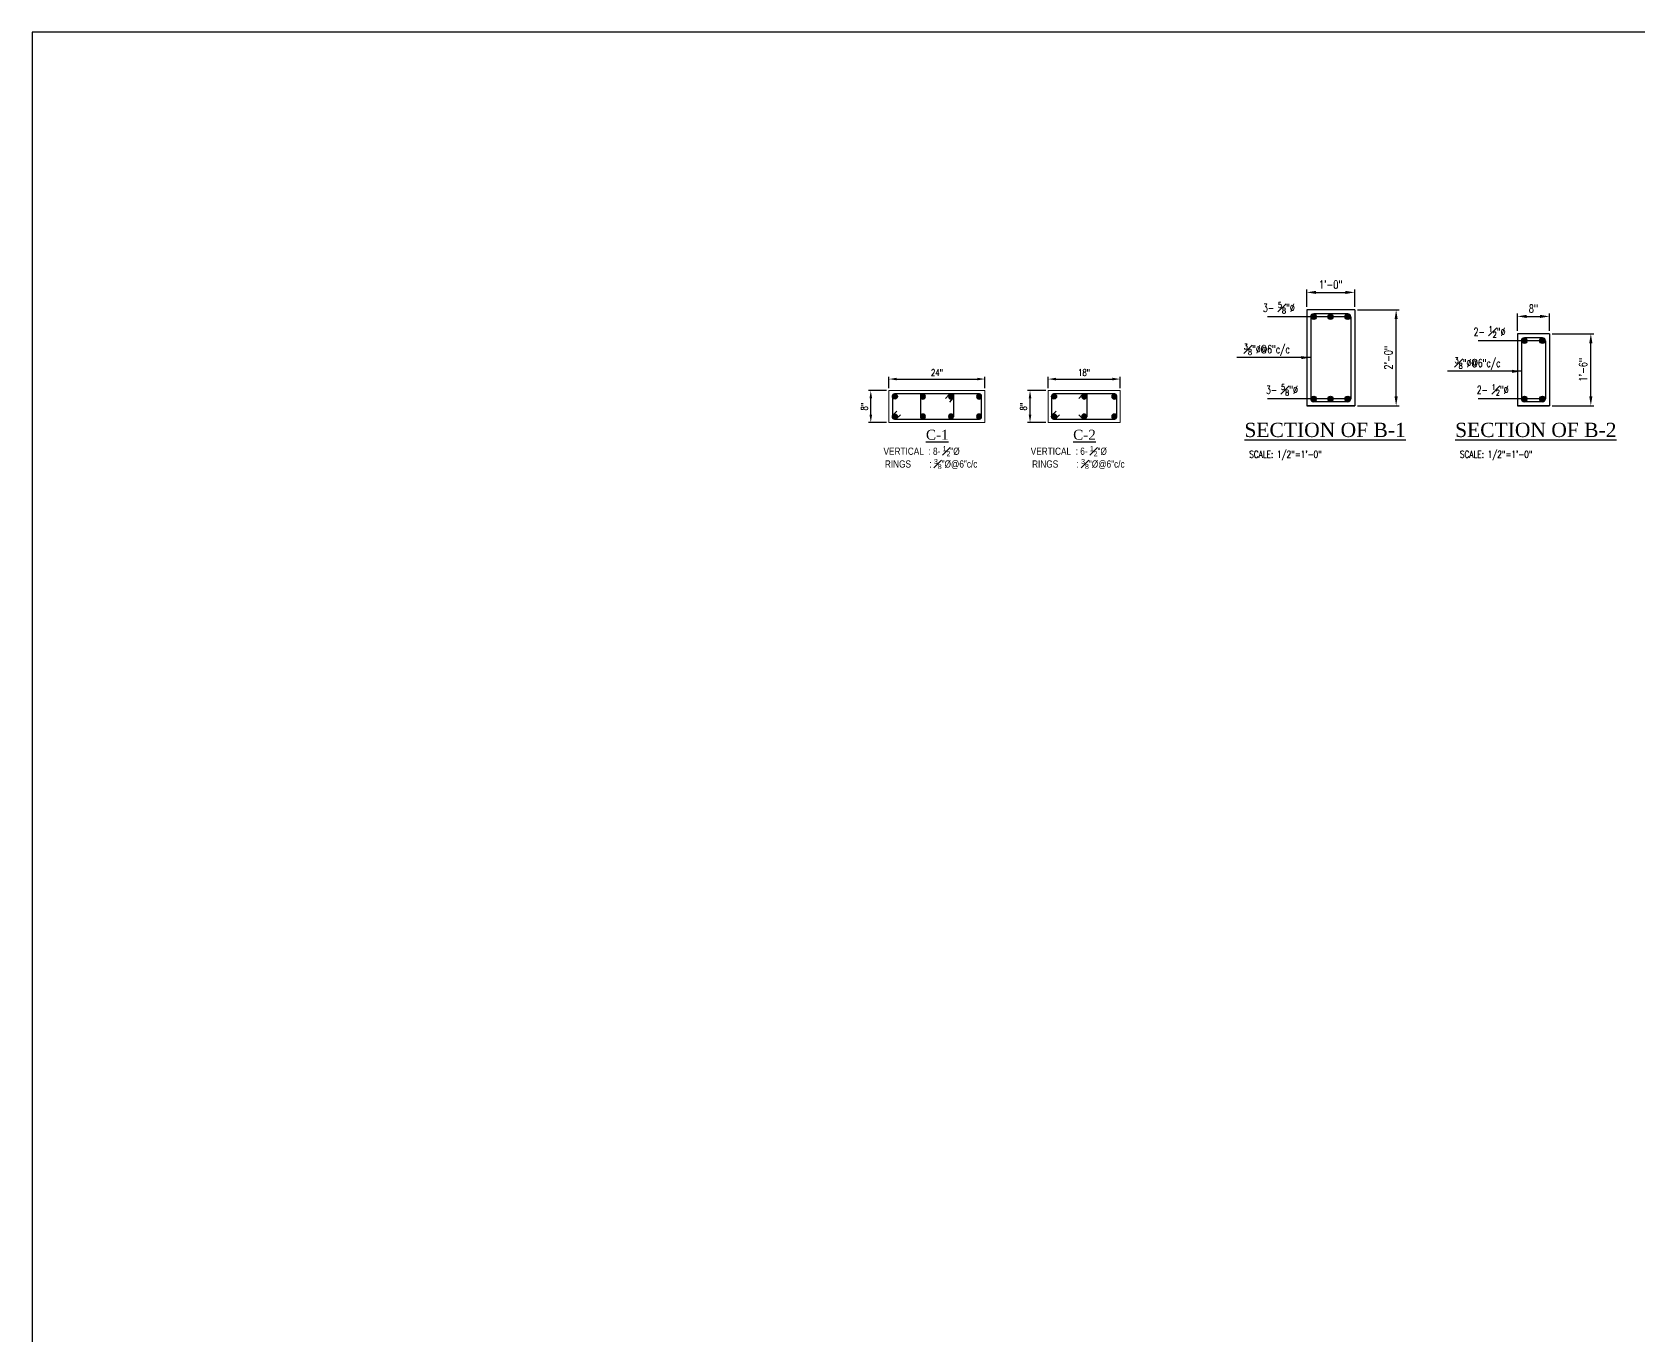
# Model space of a CAD drawing. Extents: x 645203 to 647955, y -185618 to -184623.
# Drawn here: x 645203.3 to 645604.8, y -185078.9 to -184753.2 of the extents above; entities that cross this region are included whole.
import ezdxf
from ezdxf.enums import TextEntityAlignment as Align

# ---------------------------------------------------------------- set-up
doc = ezdxf.new("R2010")
doc.units = 0
doc.header["$LTSCALE"] = 20
doc.header["$MEASUREMENT"] = 0
doc.header["$PDMODE"] = 32
doc.linetypes.add('HIDDEN', pattern=[0.375, 0.25, -0.125])
doc.layers.get('DEFPOINTS').update_dxf_attribs({"linetype": 'CONTINUOUS'})
for name, color, linetype in [('A-TYP-H-TEXT', 2, 'CONTINUOUS'), ('axis', 8, 'CONTINUOUS'), ('BEAM', 4, 'HIDDEN'), ('BOT-STEEL', 6, 'CONTINUOUS'), ('DIM', 1, 'CONTINUOUS'), ('S-BLOWUP COLUMN', 4, 'CONTINUOUS')]:
    doc.layers.add(name, color=color, linetype=linetype)
doc.layers.add('Layer1', color=3, linetype='CONTINUOUS', lineweight=9)
doc.layers.add('Text', color=11, linetype='CONTINUOUS', lineweight=5)
doc.styles.add('3-8', font='ARIALN.TTF', dxfattribs={"height": 2.5})
doc.styles.add('HADINGS', font='times.ttf')
doc.styles.add('rizwan', font='romans.shx', dxfattribs={"width": 0.75})
doc.styles.add('ROMANTIC', font='romantic.ttf')
doc.styles.add('SECTION TX', font='romans.shx', dxfattribs={"width": 0.7})
doc.dimstyles.new('STYLE-64', dxfattribs={"dimscale": 64, "dimtxt": 0.09375, "dimasz": 0.09375, "dimexe": 0.0625, "dimexo": 0.0625, "dimgap": 0.03125, "dimtad": 1, "dimzin": 3, "dimdsep": 46, "dimlunit": 4, "dimtxsty": 'rizwan', "dimcen": 0.125, "dimdle": 4, "dimclrd": 1, "dimclre": 1, "dimclrt": 2, "dimadec": 0, "dimazin": 0, "dimtfac": 0.5, "dimtix": 1, "dimtmove": 2, "dimatfit": 3, "dimfxl": 0, "dimfrac": 1, "dimtolj": 1, "dimtzin": 3, "dimarcsym": 0})

# ---------------------------------------------------------------- blocks, each defined once
blk = doc.blocks.new('*D119')
at = {"layer": 'DEFPOINTS', "color": 0, "ltscale": 1.5, "transparency": 16777216}
for p in [(645475.19, -184839.86), (645457.19, -184842.73), (645475.19, -184842.73)]:
    blk.add_point(p, dxfattribs=at)
at = {"layer": 'DIM', "color": 1, "lineweight": -2, "ltscale": 1.5, "transparency": 16777216}
for p, q in [((645457.19, -184842.13), (645457.19, -184839.26)), ((645459.15, -184839.86), (645473.24, -184839.86)), ((645475.19, -184842.13), (645475.19, -184839.26))]:
    blk.add_line(p, q, dxfattribs=at)
at = {"layer": 'DIM', "color": 1, "ltscale": 1.5, "transparency": 16777216}
for points in [[(645459.15, -184839.53), (645459.15, -184840.18), (645457.19, -184839.86)], [(645473.24, -184839.53), (645473.24, -184840.18), (645475.19, -184839.86)]]:
    blk.add_solid(points, dxfattribs=at)
at = {"layer": 'DIM', "color": 2, "ltscale": 1.5, "transparency": 16777216, "insert": (645466.19, -184838.24), "char_height": 1.667, "attachment_point": 5, "style": 'rizwan'}
blk.add_mtext('\\A1;18"', dxfattribs=at)
blk = doc.blocks.new('A$C76BB0DB5')
at = {"layer": 'BOT-STEEL', "ltscale": 0.05}
h = blk.add_hatch(color=256, dxfattribs=at)
h.dxf.hatch_style = 1
h.paths.add_polyline_path([(-0.75, 0, 1), (0.75, 0, 1)])
blk.add_circle((0, 0), 0.75, dxfattribs=at)
blk = doc.blocks.new('*D120')
at = {"layer": 'DEFPOINTS', "color": 0, "ltscale": 1.5, "transparency": 16777216}
for p in [(645452.66, -184842.73), (645457.19, -184842.73), (645457.19, -184850.73)]:
    blk.add_point(p, dxfattribs=at)
at = {"layer": 'DIM', "color": 1, "lineweight": -2, "ltscale": 1.5, "transparency": 16777216}
for p, q in [((645456.59, -184842.73), (645452.06, -184842.73)), ((645452.66, -184848.77), (645452.66, -184844.68)), ((645456.59, -184850.73), (645452.06, -184850.73))]:
    blk.add_line(p, q, dxfattribs=at)
at = {"layer": 'DIM', "color": 1, "ltscale": 1.5, "transparency": 16777216}
for points in [[(645452.33, -184844.68), (645452.98, -184844.68), (645452.66, -184842.73)], [(645452.33, -184848.77), (645452.98, -184848.77), (645452.66, -184850.73)]]:
    blk.add_solid(points, dxfattribs=at)
at = {"layer": 'DIM', "color": 2, "ltscale": 1.5, "transparency": 16777216, "insert": (645451.04, -184846.73), "char_height": 1.667, "attachment_point": 5, "rotation": 90, "style": 'rizwan'}
blk.add_mtext('\\A1;8"', dxfattribs=at)
blk = doc.blocks.new('*D121')
at = {"layer": 'DEFPOINTS', "color": 0, "ltscale": 1.5, "transparency": 16777216}
for p in [(645441.4, -184839.86), (645417.4, -184842.73), (645441.4, -184842.73)]:
    blk.add_point(p, dxfattribs=at)
at = {"layer": 'DIM', "color": 1, "lineweight": -2, "ltscale": 1.5, "transparency": 16777216}
for p, q in [((645417.4, -184842.13), (645417.4, -184839.26)), ((645419.35, -184839.86), (645439.45, -184839.86)), ((645441.4, -184842.13), (645441.4, -184839.26))]:
    blk.add_line(p, q, dxfattribs=at)
at = {"layer": 'DIM', "color": 1, "ltscale": 1.5, "transparency": 16777216}
for points in [[(645419.35, -184839.53), (645419.35, -184840.18), (645417.4, -184839.86)], [(645439.45, -184839.53), (645439.45, -184840.18), (645441.4, -184839.86)]]:
    blk.add_solid(points, dxfattribs=at)
at = {"layer": 'DIM', "color": 2, "ltscale": 1.5, "transparency": 16777216, "insert": (645429.4, -184838.24), "char_height": 1.667, "attachment_point": 5, "style": 'rizwan'}
blk.add_mtext('\\A1;24"', dxfattribs=at)
blk = doc.blocks.new('*D122')
at = {"layer": 'DEFPOINTS', "color": 0, "ltscale": 1.5, "transparency": 16777216}
for p in [(645412.86, -184842.73), (645417.4, -184842.73), (645417.4, -184850.73)]:
    blk.add_point(p, dxfattribs=at)
at = {"layer": 'DIM', "color": 1, "lineweight": -2, "ltscale": 1.5, "transparency": 16777216}
for p, q in [((645416.8, -184842.73), (645412.26, -184842.73)), ((645412.86, -184848.77), (645412.86, -184844.68)), ((645416.8, -184850.73), (645412.26, -184850.73))]:
    blk.add_line(p, q, dxfattribs=at)
at = {"layer": 'DIM', "color": 1, "ltscale": 1.5, "transparency": 16777216}
for points in [[(645412.54, -184844.68), (645413.19, -184844.68), (645412.86, -184842.73)], [(645412.54, -184848.77), (645413.19, -184848.77), (645412.86, -184850.73)]]:
    blk.add_solid(points, dxfattribs=at)
at = {"layer": 'DIM', "color": 2, "ltscale": 1.5, "transparency": 16777216, "insert": (645411.25, -184846.73), "char_height": 1.667, "attachment_point": 5, "rotation": 90, "style": 'rizwan'}
blk.add_mtext('\\A1;8"', dxfattribs=at)
blk = doc.blocks.new('*D124')
at = {"layer": 'DEFPOINTS', "color": 0, "ltscale": 1.5, "transparency": 16777216}
for p in [(645533.8, -184818.2), (645521.8, -184822.54), (645533.8, -184822.54)]:
    blk.add_point(p, dxfattribs=at)
at = {"layer": 'DIM', "color": 1, "lineweight": -2, "ltscale": 1.5, "transparency": 16777216}
for p, q in [((645521.8, -184821.82), (645521.8, -184817.48)), ((645524.14, -184818.2), (645531.46, -184818.2)), ((645533.8, -184821.82), (645533.8, -184817.48))]:
    blk.add_line(p, q, dxfattribs=at)
at = {"layer": 'DIM', "color": 1, "ltscale": 1.5, "transparency": 16777216}
for points in [[(645524.14, -184817.81), (645524.14, -184818.6), (645521.8, -184818.2)], [(645531.46, -184817.81), (645531.46, -184818.6), (645533.8, -184818.2)]]:
    blk.add_solid(points, dxfattribs=at)
at = {"layer": 'DIM', "color": 2, "ltscale": 1.5, "transparency": 16777216, "insert": (645527.8, -184816.26), "char_height": 2, "attachment_point": 5, "style": 'rizwan'}
blk.add_mtext('\\A1;1\'-0"', dxfattribs=at)
blk = doc.blocks.new('*D123')
at = {"layer": 'DEFPOINTS', "color": 0, "ltscale": 1.5, "transparency": 16777216}
for p in [(645533.8, -184822.54), (645544.15, -184822.54), (645533.8, -184846.54)]:
    blk.add_point(p, dxfattribs=at)
at = {"layer": 'DIM', "color": 1, "lineweight": -2, "ltscale": 1.5, "transparency": 16777216}
for p, q in [((645534.52, -184822.54), (645544.87, -184822.54)), ((645544.15, -184844.2), (645544.15, -184824.89)), ((645534.52, -184846.54), (645544.87, -184846.54))]:
    blk.add_line(p, q, dxfattribs=at)
at = {"layer": 'DIM', "color": 1, "ltscale": 1.5, "transparency": 16777216}
for points in [[(645543.76, -184824.89), (645544.54, -184824.89), (645544.15, -184822.54)], [(645543.76, -184844.2), (645544.54, -184844.2), (645544.15, -184846.54)]]:
    blk.add_solid(points, dxfattribs=at)
at = {"layer": 'DIM', "color": 2, "ltscale": 1.5, "transparency": 16777216, "insert": (645542.21, -184834.54), "char_height": 2, "attachment_point": 5, "rotation": 90, "style": 'rizwan'}
blk.add_mtext('\\A1;2\'-0"', dxfattribs=at)
blk = doc.blocks.new('*D128')
at = {"layer": 'DEFPOINTS', "color": 0, "ltscale": 1.5, "transparency": 16777216}
for p in [(645582.46, -184824.2), (645574.46, -184828.54), (645582.46, -184828.54)]:
    blk.add_point(p, dxfattribs=at)
at = {"layer": 'DIM', "color": 1, "lineweight": -2, "ltscale": 1.5, "transparency": 16777216}
for p, q in [((645574.46, -184827.82), (645574.46, -184823.48)), ((645576.8, -184824.2), (645580.11, -184824.2)), ((645582.46, -184827.82), (645582.46, -184823.48))]:
    blk.add_line(p, q, dxfattribs=at)
at = {"layer": 'DIM', "color": 1, "ltscale": 1.5, "transparency": 16777216}
for points in [[(645576.8, -184823.81), (645576.8, -184824.6), (645574.46, -184824.2)], [(645580.11, -184823.81), (645580.11, -184824.6), (645582.46, -184824.2)]]:
    blk.add_solid(points, dxfattribs=at)
at = {"layer": 'DIM', "color": 2, "ltscale": 1.5, "transparency": 16777216, "insert": (645578.46, -184822.26), "char_height": 2, "attachment_point": 5, "style": 'rizwan'}
blk.add_mtext('\\A1;8"', dxfattribs=at)
blk = doc.blocks.new('*D127')
at = {"layer": 'DEFPOINTS', "color": 0, "ltscale": 1.5, "transparency": 16777216}
for p in [(645582.46, -184828.54), (645592.81, -184828.54), (645582.46, -184846.54)]:
    blk.add_point(p, dxfattribs=at)
at = {"layer": 'DIM', "color": 1, "lineweight": -2, "ltscale": 1.5, "transparency": 16777216}
for p, q in [((645583.18, -184828.54), (645593.53, -184828.54)), ((645592.81, -184844.2), (645592.81, -184830.89)), ((645583.18, -184846.54), (645593.53, -184846.54))]:
    blk.add_line(p, q, dxfattribs=at)
at = {"layer": 'DIM', "color": 1, "ltscale": 1.5, "transparency": 16777216}
for points in [[(645592.42, -184830.89), (645593.2, -184830.89), (645592.81, -184828.54)], [(645592.42, -184844.2), (645593.2, -184844.2), (645592.81, -184846.54)]]:
    blk.add_solid(points, dxfattribs=at)
at = {"layer": 'DIM', "color": 2, "ltscale": 1.5, "transparency": 16777216, "insert": (645590.87, -184837.54), "char_height": 2, "attachment_point": 5, "rotation": 90, "style": 'rizwan'}
blk.add_mtext('\\A1;1\'-6"', dxfattribs=at)

msp = doc.modelspace()

# ---------------------------------------------------------------- linework, layer by layer
at = {"layer": 'BEAM', "color": 1, "linetype": 'Continuous'}
for p, q in [((645532.05033, -184824.29248), (645512.01138, -184824.29248)), ((645580.70823, -184830.29248), (645564.66928, -184830.29248)), ((645532.05033, -184844.79248), (645512.01138, -184844.79248)), ((645580.70823, -184844.79248), (645564.66928, -184844.79248))]:
    msp.add_line(p, q, dxfattribs=at)
at = {"layer": 'BEAM', "color": 3, "linetype": 'Continuous', "ltscale": 0.05}
for p, q in [((645521.80033, -184822.54248), (645521.80033, -184846.54248)), ((645533.80033, -184822.54248), (645521.80033, -184822.54248)), ((645533.80033, -184822.54248), (645533.80033, -184846.54248)), ((645574.45823, -184828.54248), (645574.45823, -184846.54248)), ((645582.45823, -184828.54248), (645574.45823, -184828.54248)), ((645582.45823, -184828.54248), (645582.45823, -184846.54248)), ((645521.80033, -184846.54248), (645533.80033, -184846.54248)), ((645533.80033, -184846.54248), (645521.80033, -184846.54248)), ((645521.80033, -184846.54248), (645533.80033, -184846.54248)), ((645574.45823, -184846.54248), (645582.45823, -184846.54248)), ((645582.45823, -184846.54248), (645574.45823, -184846.54248)), ((645574.45823, -184846.54248), (645582.45823, -184846.54248))]:
    msp.add_line(p, q, dxfattribs=at)
at = {"layer": 'DEFPOINTS'}
msp.add_lwpolyline([(645203.2732, -185618.47393), (647955.22679, -185618.47393), (647955.22679, -184753.17991), (645203.2732, -184753.17991)], close=True, dxfattribs=at)
at = {"layer": 'Layer1'}
for points in [[(645441.40044, -184850.72622), (645441.40044, -184842.72622), (645417.40044, -184842.72622), (645417.40044, -184850.72622)], [(645475.19321, -184850.72622), (645475.19321, -184842.72622), (645457.19321, -184842.72622), (645457.19321, -184850.72622)]]:
    msp.add_lwpolyline(points, close=True, dxfattribs=at)
at = {"layer": 'S-BLOWUP COLUMN', "color": 6}
for p, q in [((645522.80033, -184824.29248), (645522.80033, -184844.79248)), ((645532.05033, -184823.54248), (645523.55033, -184823.54248)), ((645532.80033, -184824.29248), (645532.80033, -184844.79248)), ((645575.45823, -184830.29248), (645575.45823, -184844.79248)), ((645580.70823, -184829.54248), (645576.20823, -184829.54248)), ((645581.45823, -184830.29248), (645581.45823, -184844.79248)), ((645432.47685, -184843.74867), (645431.53997, -184844.68555)), ((645433.39233, -184844.6127), (645432.51115, -184845.60215)), ((645465.76788, -184843.74867), (645464.831, -184844.68555)), ((645418.25636, -184848.99162), (645419.3755, -184847.87248)), ((645419.15608, -184849.87029), (645420.24756, -184848.77881)), ((645458.04914, -184848.99162), (645459.16827, -184847.87248)), ((645458.94885, -184849.87029), (645460.04033, -184848.77881)), ((645465.76788, -184849.70377), (645464.831, -184848.76689)), ((645532.05033, -184845.54248), (645523.55033, -184845.54248)), ((645580.70823, -184845.54248), (645576.20823, -184845.54248))]:
    msp.add_line(p, q, dxfattribs=at)
for points in [[(645440.54451, -184849.37029), (645440.54451, -184844.08215, 0.414213562), (645440.04451, -184843.58215), (645418.75636, -184843.58215, 0.414213562), (645418.25636, -184844.08215), (645418.25636, -184849.37029, 0.414213562), (645418.75636, -184849.87029), (645440.04451, -184849.87029, 0.414213562)], [(645474.33728, -184849.37029), (645474.33728, -184844.08215, 0.414213562), (645473.83728, -184843.58215), (645458.54914, -184843.58215, 0.414213562), (645458.04914, -184844.08215), (645458.04914, -184849.37029, 0.414213562), (645458.54914, -184849.87029), (645473.83728, -184849.87029, 0.414213562)]]:
    msp.add_lwpolyline(points, format="xyb", close=True, dxfattribs=at)
for points in [[(645425.26797, -184843.58215), (645425.26797, -184849.25296)], [(645433.5329, -184843.58215), (645433.5329, -184849.25296)], [(645466.82393, -184843.58215), (645466.82393, -184849.25296)]]:
    msp.add_lwpolyline(points, dxfattribs=at)
for centre, start, end in [((645523.55033, -184824.29248), 90, 180), ((645532.05033, -184824.29248), 0, 90), ((645576.20823, -184830.29248), 90, 180), ((645580.70823, -184830.29248), 0, 90), ((645523.55033, -184844.79248), 180, 270), ((645532.05033, -184844.79248), 270, 0), ((645576.20823, -184844.79248), 180, 270), ((645580.70823, -184844.79248), 270, 0)]:
    msp.add_arc(centre, 0.75, start, end, dxfattribs=at)

# ---------------------------------------------------------------- block references
at = {"layer": 'axis', "ltscale": 0.05, "xscale": 0.8972222222169121, "yscale": 0.8972222222169121, "zscale": 0.8972222222169121, "rotation": 173.3723605568393}
for p in [(645523.55033, -184824.29248), (645527.74846, -184824.29248), (645532.05033, -184824.29248), (645576.20823, -184830.29248), (645580.70823, -184830.29248), (645523.55033, -184844.79248), (645527.74846, -184844.79248), (645532.05033, -184844.79248), (645576.20823, -184844.79248), (645580.70823, -184844.79248)]:
    msp.add_blockref('A$C76BB0DB5', p, dxfattribs=at)
at = {"layer": 'axis', "ltscale": 0.05, "yscale": 0.8395061728660949}
for p, xscale, zscale in [((645418.88599, -184844.21178), 0.8395061728660949, 0.8395061728660949), ((645425.89562, -184844.21178), -0.8395061728660949, 0.8395061728395061), ((645432.90525, -184844.21178), -0.8395061728660949, 0.8395061728395061), ((645439.91488, -184844.21178), -0.8395061728660949, 0.8395061728395061), ((645458.67877, -184844.21178), 0.8395061728660949, 0.8395061728660949), ((645466.19321, -184844.21178), -0.8395061728660949, 0.8395061728395061), ((645473.70765, -184844.21178), -0.8395061728660949, 0.8395061728395061), ((645418.88599, -184849.24066), 0.8395061728660949, 0.8395061728660949), ((645425.89562, -184849.24066), -0.8395061728660949, 0.8395061728395061), ((645432.90525, -184849.24066), -0.8395061728660949, 0.8395061728395061), ((645439.91488, -184849.24066), -0.8395061728660949, 0.8395061728395061), ((645458.67877, -184849.24066), 0.8395061728660949, 0.8395061728660949), ((645466.19321, -184849.24066), -0.8395061728660949, 0.8395061728395061), ((645473.70765, -184849.24066), -0.8395061728660949, 0.8395061728395061)]:
    msp.add_blockref('A$C76BB0DB5', p, dxfattribs=dict(at, xscale=xscale, zscale=zscale))

# ---------------------------------------------------------------- texts
at = {"layer": 'A-TYP-H-TEXT', "color": 3, "style": 'HADINGS'}
for s, p in [('%%USECTION OF B-1', (645526.39433, -184854.33646)), ('%%USECTION OF B-2', (645579.05223, -184854.33646))]:
    msp.add_text(s, height=3.5595703, dxfattribs=at).set_placement(p, align=Align.CENTER)
at = {"layer": 'A-TYP-H-TEXT', "style": 'rizwan', "width": 0.75}
for p in [(645516.51647, -184858.65795), (645569.17437, -184858.65795)]:
    msp.add_text('SCALE: 1/2"=1\'-0"', height=1.7797852, dxfattribs=at).set_placement(p, align=Align.MIDDLE_CENTER)
at = {"layer": 'DIM', "color": 2, "ltscale": 1.5, "char_height": 2, "attachment_point": 5, "style": 'SECTION TX'}
for s, insert in [('\\A1;3- {\\H0.7x;\\S5#8;}"%%C', (645514.84095, -184822.06991)), ('\\A1;2- {\\H0.7x;\\S1#2;}"%%C', (645567.49885, -184828.06991)), ('\\A1;{\\H0.7x;\\S3#8;}"%%C@6"c/c', (645511.82642, -184832.54762)), ('\\A1;{\\H0.7x;\\S3#8;}"%%C@6"c/c', (645564.48432, -184835.98107)), ('\\A1;3- {\\H0.7x;\\S5#8;\\H1.42857x;"%%C}', (645515.62395, -184842.56991)), ('\\A1;2- {\\H0.7x;\\S1#2;\\H1.42857x;"%%C}', (645568.28185, -184842.56991))]:
    msp.add_mtext(s, dxfattribs=dict(at, insert=insert))
at = {"layer": 'DIM', "color": 3, "ltscale": 1.5, "char_height": 2.5, "attachment_point": 5, "style": 'ROMANTIC'}
for s, insert in [('\\A1;{\\LC-1}', (645429.48098, -184853.7874)), ('\\A1;{\\LC-2}', (645466.27375, -184853.7874))]:
    msp.add_mtext(s, dxfattribs=dict(at, insert=insert))
at = {"layer": 'Text', "char_height": 1.8, "attachment_point": 5, "style": '3-8'}
for s, insert in [('\\A1;VERTICAL  : 8- {\\H0.7x;\\S1#2;}"%%C', (645425.55866, -184857.88122)), ('\\A1;VERTICAL  : 6- {\\H0.7x;\\S1#2;}"%%C', (645462.35143, -184857.88122)), ('\\A1;RINGS        : {\\H0.7x;\\S3#8;}"%%C@6"c/c', (645427.94685, -184861.07909)), ('\\A1;RINGS        : {\\H0.7x;\\S3#8;}"%%C@6"c/c', (645464.73962, -184861.07909))]:
    msp.add_mtext(s, dxfattribs=dict(at, insert=insert))

# ---------------------------------------------------------------- dimensions: what is measured, and where the dimension line sits
at = {"layer": 'DIM', "ltscale": 1.5}
for base, p1, p2, override, picture, middle in [((645533.80033, -184818.20445), (645521.80033, -184822.54248), (645533.80033, -184822.54248), {"dimscale": 24, "dimtxt": 0.083333, "dimasz": 0.097656, "dimexe": 0.03, "dimexo": 0.03, "dimtmove": 0}, '*D124', (645527.80033, -184816.26397)), ((645582.45823, -184824.20445), (645574.45823, -184828.54248), (645582.45823, -184828.54248), {"dimscale": 24, "dimtxt": 0.083333, "dimasz": 0.097656, "dimexe": 0.03, "dimexo": 0.03, "dimtmove": 0}, '*D128', (645578.45823, -184822.26397)), ((645441.40044, -184839.85786), (645417.40044, -184842.72622), (645441.40044, -184842.72622), {"dimscale": 20, "dimtxt": 0.083333, "dimasz": 0.097656, "dimexe": 0.03, "dimexo": 0.03, "dimdec": 0, "dimlunit": 2, "dimpost": '"', "dimtmove": 0}, '*D121', (645429.40044, -184838.2408)), ((645475.19321, -184839.85786), (645457.19321, -184842.72622), (645475.19321, -184842.72622), {"dimscale": 20, "dimtxt": 0.083333, "dimasz": 0.097656, "dimexe": 0.03, "dimexo": 0.03, "dimdec": 0, "dimlunit": 2, "dimpost": '"', "dimtmove": 0}, '*D119', (645466.19321, -184838.2408))]:
    dim = msp.add_linear_dim(base=base, p1=p1, p2=p2, dimstyle='STYLE-64', override=override, dxfattribs=at)
    dim.commit()
    dim.dimension.update_dxf_attribs({"geometry": picture, "text_midpoint": middle})
for base, p1, p2, angle, override, picture, middle in [((645544.14803, -184822.54248), (645533.80033, -184846.54248), (645533.80033, -184822.54248), 270, {"dimscale": 24, "dimtxt": 0.083333, "dimasz": 0.097656, "dimexe": 0.03, "dimexo": 0.03, "dimtmove": 0}, '*D123', (645542.20755, -184834.54248)), ((645592.80593, -184828.54248), (645582.45823, -184846.54248), (645582.45823, -184828.54248), 270, {"dimscale": 24, "dimtxt": 0.083333, "dimasz": 0.097656, "dimexe": 0.03, "dimexo": 0.03, "dimtmove": 0}, '*D127', (645590.86545, -184837.54248)), ((645412.86223, -184842.72622), (645417.40044, -184850.72622), (645417.40044, -184842.72622), 90, {"dimscale": 20, "dimtxt": 0.083333, "dimasz": 0.097656, "dimexe": 0.03, "dimexo": 0.03, "dimdec": 0, "dimlunit": 2, "dimpost": '"', "dimtmove": 0}, '*D122', (645411.24517, -184846.72622)), ((645452.655, -184842.72622), (645457.19321, -184850.72622), (645457.19321, -184842.72622), 90, {"dimscale": 20, "dimtxt": 0.083333, "dimasz": 0.097656, "dimexe": 0.03, "dimexo": 0.03, "dimdec": 0, "dimlunit": 2, "dimpost": '"', "dimtmove": 0}, '*D120', (645451.03794, -184846.72622))]:
    dim = msp.add_linear_dim(base=base, p1=p1, p2=p2, angle=angle, dimstyle='STYLE-64', override=override, dxfattribs=at)
    dim.commit()
    dim.dimension.update_dxf_attribs({"geometry": picture, "text_midpoint": middle})

# ---------------------------------------------------------------- leaders
for points in [[(645522.80033, -184834.4881), (645504.35842, -184834.4881)], [(645575.45823, -184837.92155), (645557.01632, -184837.92155)]]:
    msp.add_leader(points, dimstyle='STYLE-64', override={"dimscale": 24, "dimtxt": 0.083333, "dimasz": 0.097656, "dimexe": 0.03, "dimexo": 0.03, "dimtmove": 0}, dxfattribs=at)

doc.saveas('drawing.dxf')
